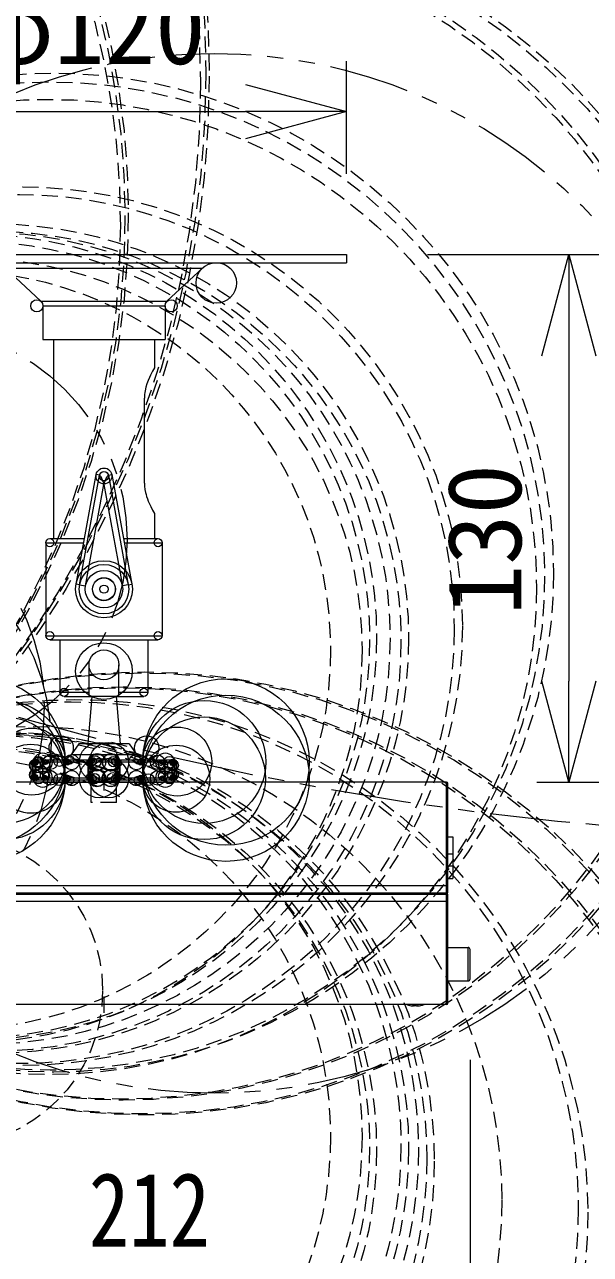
# Model space of a CAD drawing. Units: millimetres, scale not verified. Extents: x -63 to 108, y -56 to 175.
# Drawn here: x 10.92 to 24.91, y 12.55 to 42.96 of the extents above; entities that cross this region are included whole.
import ezdxf
from ezdxf.enums import TextEntityAlignment as Align

# ---------------------------------------------------------------- set-up
doc = ezdxf.new("R2010")
doc.units = ezdxf.units.MM
doc.header["$LTSCALE"] = 0.125
for name, pattern in [('USER1', [28.575, 19.05, -3.175, 3.175, -3.175]), ('USER2', [4.7625, 3.175, -1.5875]), ('USER3', [31.75, 15.875, -3.175, 3.175, -3.175, 3.175, -3.175])]:
    doc.linetypes.add(name, pattern=pattern)
for name, color, linetype, lineweight in [('0-0_0', 7, 'Continuous', 20), ('0-4_SUNPO', 7, 'Continuous', 20), ('0-5_GAIKEI', 1, 'USER2', 18)]:
    doc.layers.add(name, color=color, linetype=linetype, lineweight=lineweight)
doc.styles.add('ＭＳ ゴシック', font='')
doc.styles.get('ＭＳ ゴシック').set_extended_font_data('MS Gothic')

# ---------------------------------------------------------------- blocks, each defined once
blk = doc.blocks.new('_Open30')
at = {"layer": '0-0_0'}
blk.add_line((0, 0), (-1, 0), dxfattribs=at)
blk.add_lwpolyline([(-1, 0.26795), (0, 0), (-1, -0.26795)], dxfattribs=at)
blk = doc.blocks.new('D2')
at = {"layer": '0-4_SUNPO'}
for p, q in [((87.0745, 78.857), (87.0745, 71.8118)), ((65.922, 78.0453), (65.922, 71.8118)), ((68.422, 73.0618), (84.5745, 73.0618))]:
    blk.add_line(p, q, dxfattribs=at)
at = {"layer": '0-4_SUNPO', "xscale": 2.5, "yscale": 2.5, "rotation": 180}
blk.add_blockref('_Open30', (65.922, 73.0618), dxfattribs=at)
at = {"layer": '0-4_SUNPO', "xscale": 2.5, "yscale": 2.5}
blk.add_blockref('_Open30', (87.0745, 73.0618), dxfattribs=at)
at = {"layer": '0-4_SUNPO', "style": 'ＭＳ ゴシック', "width": 0.8}
blk.add_text('212', height=1.833, dxfattribs=at).set_placement((77.651, 73.6868), align=Align.BOTTOM_LEFT)
blk = doc.blocks.new('D4')
at = {"layer": '0-4_SUNPO'}
for p, q in [((86.0245, 98.772), (90.7671, 98.772)), ((89.5171, 96.272), (89.5171, 88.222)), ((88.7249, 85.722), (90.7671, 85.722))]:
    blk.add_line(p, q, dxfattribs=at)
at = {"layer": '0-4_SUNPO', "xscale": 2.5, "yscale": 2.5}
for p, rotation in [((89.5171, 98.772), 90), ((89.5171, 85.722), 270)]:
    blk.add_blockref('_Open30', p, dxfattribs=dict(at, rotation=rotation))
at = {"layer": '0-4_SUNPO', "style": 'ＭＳ ゴシック'}
blk.add_text('130', height=1.833, rotation=90, dxfattribs=at).set_placement((88.8921, 89.8519), align=Align.BOTTOM_LEFT)
blk = doc.blocks.new('D5')
at = {"layer": '0-4_SUNPO'}
for p, q in [((72.0245, 100.772), (72.0245, 103.5575)), ((84.0245, 100.772), (84.0245, 103.5575)), ((74.5245, 102.3075), (81.5245, 102.3075))]:
    blk.add_line(p, q, dxfattribs=at)
at = {"layer": '0-4_SUNPO', "xscale": 2.5, "yscale": 2.5, "rotation": 180}
blk.add_blockref('_Open30', (72.0245, 102.3075), dxfattribs=at)
at = {"layer": '0-4_SUNPO', "xscale": 2.5, "yscale": 2.5}
blk.add_blockref('_Open30', (84.0245, 102.3075), dxfattribs=at)
at = {"layer": '0-4_SUNPO', "style": 'ＭＳ ゴシック'}
blk.add_text('φ120', height=1.833, dxfattribs=at).set_placement((74.8995, 102.9325), align=Align.BOTTOM_LEFT)

msp = doc.modelspace()

# ---------------------------------------------------------------- linework, layer by layer
at = {"layer": '0-5_GAIKEI', "color": 7, "linetype": 'Continuous'}
for p, q in [((6.8823, 37.2721), (18.8823, 37.2721)), ((18.8823, 37.2721), (18.8823, 37.0721)), ((6.8823, 37.0721), (18.8823, 37.0721)), ((11.3253, 36.1166), (10.4475, 36.9374)), ((14.4393, 36.1166), (15.3171, 36.9374)), ((11.3729, 36.007), (11.3729, 35.1721)), ((14.3917, 36.007), (14.3917, 35.1721)), ((11.3729, 35.1721), (14.3917, 35.1721)), ((11.6323, 35.1721), (11.6323, 30.2471)), ((14.1323, 35.1721), (14.1323, 34.4721)), ((13.8823, 31.6221), (13.8823, 33.7221)), ((14.1323, 30.8721), (14.1323, 30.2471)), ((11.4448, 30.1471), (11.4448, 27.8471)), ((11.5448, 30.2471), (12.4016, 30.2471)), ((13.3631, 30.2471), (14.2198, 30.2471)), ((14.3198, 30.1471), (14.3198, 27.8471)), ((11.5448, 27.7471), (14.2198, 27.7471)), ((11.7948, 27.7471), (11.7948, 26.4471)), ((13.9698, 27.7471), (13.9698, 26.4471)), ((11.8948, 26.3471), (12.5671, 26.3471)), ((13.1976, 26.3471), (13.8698, 26.3471)), ((21.3523, 24.2221), (8.4998, 24.2221)), ((21.3823, 21.4871), (21.3823, 24.1921)), ((21.3823, 18.7521), (21.3823, 21.4571)), ((21.3523, 18.7221), (8.4998, 18.7221))]:
    msp.add_line(p, q, dxfattribs=at)
at = {"layer": '0-5_GAIKEI', "linetype": 'Continuous'}
for p, q in [((10.4475, 36.9374), (15.3171, 36.9374)), ((11.3253, 36.1166), (14.4393, 36.1166)), ((11.3729, 36.007), (14.3917, 36.007)), ((12.1973, 29.1215), (12.6892, 31.8322)), ((12.2802, 29.1064), (12.7721, 31.8171)), ((12.7721, 31.8171), (12.6892, 31.8322)), ((12.9925, 31.8171), (13.4845, 29.1064)), ((11.4448, 30.1471), (12.3834, 30.1471)), ((13.3812, 30.1471), (14.3198, 30.1471)), ((12.2802, 29.1064), (12.1973, 29.1215)), ((12.2802, 29.1064), (12.4272, 29.0797)), ((13.4845, 29.1064), (13.3374, 29.0797)), ((13.4845, 29.1064), (13.5674, 29.1215)), ((11.4448, 27.8471), (14.3198, 27.8471)), ((12.5123, 26.3471), (12.5123, 27.1271)), ((13.2523, 26.3471), (13.2523, 27.1271)), ((11.7948, 26.4471), (12.5123, 26.4471)), ((12.5823, 26.3397), (12.4823, 25.1721)), ((13.1823, 26.3397), (12.5823, 26.3397)), ((13.1823, 26.3397), (13.2823, 25.1721)), ((13.2523, 26.4471), (13.9698, 26.4471)), ((12.2573, 25.1721), (12.0717, 24.9022)), ((13.5073, 25.1721), (12.2573, 25.1721)), ((13.5073, 25.1721), (13.6929, 24.9022)), ((11.3685, 24.7221), (11.0823, 24.7221)), ((11.0823, 24.3221), (11.0823, 24.7221)), ((11.1201, 24.3221), (11.1201, 24.7221)), ((14.3461, 24.7721), (11.1323, 24.7721)), ((11.1347, 24.3221), (11.1347, 24.7221)), ((14.3961, 24.7221), (11.3685, 24.7221)), ((11.3685, 24.3221), (11.3685, 24.7221)), ((11.3767, 24.3221), (11.3767, 24.7221)), ((11.8958, 24.3221), (11.8958, 24.7221)), ((11.9246, 24.3221), (11.9246, 24.7221)), ((13.6929, 24.9022), (12.0717, 24.9022)), ((12.4891, 24.3221), (12.4891, 24.7221)), ((12.5152, 24.3221), (12.5152, 24.7221)), ((13.2494, 24.7221), (13.2494, 24.3221)), ((13.2755, 24.7221), (13.2755, 24.3221)), ((13.84, 24.3221), (13.84, 24.7221)), ((13.8688, 24.3221), (13.8688, 24.7221)), ((14.6323, 24.7721), (14.3461, 24.7721)), ((14.3879, 24.3221), (14.3879, 24.7221)), ((14.6823, 24.7221), (14.3961, 24.7221)), ((14.3961, 24.3221), (14.3961, 24.7221)), ((14.6299, 24.3221), (14.6299, 24.7221)), ((14.6445, 24.3221), (14.6445, 24.7221)), ((14.6823, 24.3221), (14.6823, 24.7221)), ((11.3685, 24.3221), (11.0823, 24.3221)), ((14.6323, 24.2721), (11.1323, 24.2721)), ((14.3961, 24.3221), (11.3685, 24.3221)), ((11.3823, 24.2721), (11.3823, 24.2221)), ((11.3823, 24.2221), (14.3823, 24.2221)), ((11.4172, 24.2722), (11.4185, 24.2721)), ((14.3823, 24.2721), (14.3823, 24.2221)), ((14.6823, 24.3221), (14.3961, 24.3221)), ((21.3523, 21.4871), (21.3523, 24.2221)), ((21.3823, 22.8721), (21.5093, 22.8721)), ((21.5093, 22.8721), (21.5093, 21.8421)), ((21.3823, 22.4521), (21.5073, 22.4521)), ((21.5073, 22.4521), (21.5073, 22.1521)), ((21.3823, 22.1521), (21.5073, 22.1521)), ((8.4998, 21.6721), (21.3523, 21.6721)), ((21.3823, 21.8421), (21.5093, 21.8421)), ((8.4998, 21.4871), (21.3823, 21.4871)), ((8.4998, 21.4571), (21.3823, 21.4571)), ((21.2324, 21.4571), (21.2311, 21.4871)), ((21.2823, 21.4571), (21.281, 21.4871)), ((21.3523, 18.7221), (21.3523, 21.4571)), ((21.3523, 21.2721), (8.4998, 21.2721)), ((21.3823, 20.1371), (21.8823, 20.1371)), ((21.8823, 19.3071), (21.8823, 20.1371)), ((21.9323, 19.3571), (21.9323, 20.0871)), ((21.3823, 19.3071), (21.8823, 19.3071)), ((20.4473, 18.7008), (20.4473, 18.7015)), ((20.5123, 18.6915), (20.527, 18.6902)), ((20.5523, 18.6915), (20.5523, 18.7015)), ((20.6123, 18.6915), (20.6123, 18.7015)), ((20.6523, 18.6915), (20.6376, 18.6902)), ((20.7173, 18.7008), (20.7173, 18.7015))]:
    msp.add_line(p, q, dxfattribs=at)
at = {"layer": '0-5_GAIKEI', "color": 9, "linetype": 'USER1'}
for p, q in [((12.8823, 24.4221), (12.8823, 24.0221)), ((12.8823, 18.9221), (12.8823, 18.5221))]:
    msp.add_line(p, q, dxfattribs=at)
at = {"layer": '0-5_GAIKEI'}
for p, q in [((12.5698, 23.7221), (12.5698, 24.2221)), ((13.1948, 23.7221), (13.1948, 24.2221)), ((13.1948, 23.7221), (12.5698, 23.7221))]:
    msp.add_line(p, q, dxfattribs=at)
at = {"layer": '0-5_GAIKEI', "color": 7, "linetype": 'Continuous'}
for points in [[(14.1323, 34.4721), (14.0841, 34.3887), (14.0321, 34.2896), (14.0042, 34.2306), (13.9717, 34.1544), (13.9418, 34.0721), (13.9174, 33.9894), (13.8985, 33.9028), (13.8915, 33.8584), (13.8865, 33.8133), (13.8834, 33.7678), (13.8823, 33.7221)], [(13.8823, 31.6221), (13.8855, 31.5417), (13.895, 31.4624), (13.91, 31.3852), (13.9223, 31.3364), (13.9364, 31.2889), (13.9558, 31.2317), (13.9769, 31.1771), (14.0145, 31.0913), (14.0397, 31.0395), (14.0861, 30.952), (14.1323, 30.8721)]]:
    msp.add_lwpolyline(points, dxfattribs=at)
at = {"layer": '0-5_GAIKEI', "linetype": 'Continuous'}
for points in [[(12.8823, 31.5874), (12.875, 31.6178), (12.856, 31.6783), (12.8308, 31.7357), (12.8091, 31.7735), (12.7879, 31.8041), (12.7768, 31.8163), (12.7744, 31.8177), (12.7734, 31.8178), (12.7721, 31.8171)], [(12.8823, 31.5874), (12.8897, 31.6178), (12.9086, 31.6783), (12.9339, 31.7357), (12.9555, 31.7735), (12.9768, 31.8041), (12.9878, 31.8163), (12.9903, 31.8177), (12.9912, 31.8178), (12.9925, 31.8171)], [(12.9925, 31.8171), (13.0754, 31.8322), (13.5674, 29.1215)], [(12.4272, 29.0797), (12.8823, 31.5874), (13.3374, 29.0797)], [(20.5523, 18.6915), (20.5523, 18.6913), (20.5521, 18.691), (20.5517, 18.6908), (20.5509, 18.6905), (20.5486, 18.6901), (20.5434, 18.6898), (20.5217, 18.6906), (20.5123, 18.6915)], [(20.6123, 18.6915), (20.6124, 18.6913), (20.6126, 18.691), (20.6129, 18.6908), (20.6137, 18.6905), (20.616, 18.6901), (20.6212, 18.6898), (20.643, 18.6906), (20.6523, 18.6915)]]:
    msp.add_lwpolyline(points, dxfattribs=at)
at = {"layer": '0-5_GAIKEI', "linetype": 'USER3'}
for centre, radius in [((31.8737, 98.9379), 76.0771), ((15.6026, 29.3903), 12.8587), ((8.1984, 30.2212), 5.255), ((5.949, 26.0999), 5.4547), ((6.1185, 25.1828), 5.4547)]:
    msp.add_circle(centre, radius, dxfattribs=at)
at = {"layer": '0-5_GAIKEI'}
for centre, radius in [((-9.1846, 41.7682), 24.5872), ((-8.9487, 41.6869), 24.4343), ((-9.0297, 41.5319), 24.2974), ((-6.9898, 38.2443), 20.4739), ((-6.9777, 38.1845), 20.3791), ((-6.8557, 37.9907), 20.1426), ((13.8727, 30.9335), 14.9398), ((13.8234, 30.8856), 14.8664), ((13.3552, 30.9487), 14.5879), ((13.3061, 30.9012), 14.515), ((11.6406, 29.4072), 12.3535), ((11.5543, 29.3215), 12.2214), ((11.515, 29.0508), 12.0606), ((10.8765, 28.0819), 10.8662), ((10.7945, 28.0108), 10.7476), ((10.1548, 27.7765), 10.2578), ((9.6597, 27.8148), 9.9615), ((9.9111, 27.7838), 10.044), ((10.0799, 27.7087), 10.1454), ((9.5945, 27.7461), 9.8548), ((9.5641, 27.4852), 9.6989), ((9.0849, 27.4873), 9.3969), ((13.8727, 12.0108), 14.9398), ((13.8234, 12.0587), 14.8664), ((13.3552, 11.9956), 14.5879), ((13.3061, 12.0431), 14.515), ((12.165, 13.5883), 12.6782), ((12.0685, 13.6728), 12.5398), ((10.998, 13.8862), 11.7189), ((10.4617, 14.8515), 10.5879), ((10.1548, 15.1677), 10.2578), ((10.3878, 14.923), 10.4747), ((10.0799, 15.2356), 10.1454), ((10.321, 15.1367), 10.3369), ((9.6597, 15.1295), 9.9615), ((9.5945, 15.1982), 9.8548), ((9.5641, 15.4591), 9.6989), ((9.0849, 15.457), 9.3969), ((8.9926, 19.0709), 3.8571)]:
    msp.add_circle(centre, radius, dxfattribs=at)
at = {"layer": '0-5_GAIKEI', "color": 7, "linetype": 'Continuous'}
for centre, radius in [((15.6586, 36.5721), 0.5), ((11.2229, 36.007), 0.15), ((14.5417, 36.007), 0.15), ((11.5448, 30.1471), 0.1), ((14.2198, 30.1471), 0.1), ((11.5448, 27.8471), 0.1), ((14.2198, 27.8471), 0.1), ((11.8948, 26.4471), 0.1), ((13.8698, 26.4471), 0.1)]:
    msp.add_circle(centre, radius, dxfattribs=at)
at = {"layer": '0-5_GAIKEI', "linetype": 'Continuous'}
for centre, radius in [((12.8823, 31.7971), 0.1962), ((12.8823, 31.7924), 0.1129), ((12.8823, 28.9971), 0.705), ((12.8823, 28.9971), 0.612), ((12.8823, 28.9971), 0.4626), ((12.8823, 28.9971), 0.285), ((12.8823, 28.9971), 0.28), ((12.8823, 28.9971), 0.1), ((12.8823, 26.9721), 0.7), ((12.8823, 26.9721), 0.7), ((12.8823, 27.1271), 0.37), ((9.8673, 24.7215), 2.0573), ((15.8974, 24.7215), 2.0573), ((9.8673, 24.3228), 2.0573), ((10.408, 24.7242), 1.5166), ((15.8974, 24.3228), 2.0573), ((15.3617, 24.7241), 1.5216), ((10.4029, 24.3202), 1.5216), ((11.096, 24.7351), 0.8285), ((15.3566, 24.3201), 1.5166), ((14.6928, 24.7345), 0.8526), ((11.8245, 25.0721), 0.3), ((13.9401, 25.0721), 0.3), ((11.0719, 24.3097), 0.8526), ((11.3673, 24.7149), 0.2327), ((12.7605, 24.7184), 0.4889), ((13.0042, 24.7184), 0.4889), ((14.6687, 24.3092), 0.8285), ((14.3973, 24.7149), 0.2327), ((11.1751, 24.6394), 0.1329), ((11.1323, 24.7221), 0.05), ((11.1736, 24.7042), 0.068), ((11.1685, 24.7226), 0.0495), ((11.2641, 24.7159), 0.1441), ((11.1698, 24.7228), 0.0495), ((11.1649, 24.7237), 0.0446), ((11.168, 24.7281), 0.0439), ((11.2509, 24.7201), 0.1162), ((11.1981, 24.7237), 0.0632), ((11.1924, 24.7259), 0.0572), ((11.1796, 24.7335), 0.0423), ((11.1719, 24.7417), 0.0311), ((11.1691, 24.7441), 0.0279), ((11.1679, 24.751), 0.021), ((11.4245, 24.6631), 0.1092), ((11.4185, 24.7221), 0.05), ((11.5556, 24.7154), 0.179), ((11.4362, 24.7229), 0.0594), ((11.4325, 24.7229), 0.0557), ((11.4187, 24.7305), 0.0416), ((11.4281, 24.7249), 0.0509), ((11.4206, 24.7318), 0.0408), ((11.4172, 24.7411), 0.0308), ((11.7803, 24.7578), 0.1438), ((11.9265, 24.7327), 0.0395), ((12.0828, 24.7183), 0.187), ((11.973, 24.7239), 0.077), ((11.9685, 24.7253), 0.0724), ((11.9101, 24.7681), 0.0138), ((11.9516, 24.7314), 0.0544), ((11.936, 24.7407), 0.0362), ((11.9273, 24.7489), 0.0243), ((11.9225, 24.7578), 0.0142), ((11.9165, 24.7696), 0.00717), ((12.0285, 24.7736), 0.1049), ((12.7605, 24.3259), 0.4889), ((12.5303, 24.6948), 0.0775), ((12.7058, 24.7151), 0.2167), ((12.5506, 24.7234), 0.0613), ((12.5363, 24.7307), 0.0453), ((12.5256, 24.7402), 0.0319), ((12.5283, 24.739), 0.0338), ((12.5242, 24.7486), 0.0234), ((12.7214, 24.7238), 0.2062), ((13.0042, 24.3259), 0.4889), ((12.6614, 24.73), 0.1458), ((12.6072, 24.7392), 0.0909), ((12.582, 24.7451), 0.065), ((12.5294, 24.7605), 0.0123), ((12.561, 24.7511), 0.0432), ((12.5434, 24.7576), 0.0244), ((12.5337, 24.763), 0.0133), ((12.5262, 24.7674), 0.00469), ((12.527, 24.7672), 0.00536), ((12.5255, 24.7685), 0.00339), ((13.0589, 24.7151), 0.2167), ((13.0477, 24.724), 0.2017), ((13.1204, 24.7326), 0.1285), ((13.1635, 24.7405), 0.0846), ((13.2136, 24.7233), 0.0618), ((13.2001, 24.7499), 0.0468), ((13.2343, 24.6948), 0.0775), ((13.2269, 24.7297), 0.047), ((13.2377, 24.7294), 0.0428), ((13.2206, 24.7573), 0.025), ((13.2361, 24.7385), 0.0343), ((13.2404, 24.7484), 0.0235), ((13.2352, 24.7605), 0.0123), ((13.2375, 24.7658), 0.00653), ((13.2376, 24.7672), 0.00536), ((13.2391, 24.7684), 0.00347), ((13.6818, 24.7183), 0.187), ((13.7361, 24.7736), 0.1049), ((13.7917, 24.7239), 0.077), ((13.8026, 24.7271), 0.0657), ((13.8217, 24.736), 0.0446), ((13.8381, 24.7327), 0.0395), ((13.8323, 24.7437), 0.0315), ((13.8377, 24.7495), 0.0236), ((13.8421, 24.7578), 0.0142), ((13.9843, 24.7578), 0.1438), ((13.8545, 24.7681), 0.0138), ((13.848, 24.7696), 0.00704), ((14.209, 24.7154), 0.179), ((14.3401, 24.6631), 0.1092), ((14.3352, 24.7236), 0.0526), ((14.3441, 24.7117), 0.0604), ((14.3362, 24.7247), 0.0513), ((14.3461, 24.7221), 0.05), ((14.3441, 24.7319), 0.0406), ((14.3475, 24.7416), 0.0303), ((14.5006, 24.7159), 0.1441), ((14.5895, 24.6394), 0.1329), ((14.5672, 24.7237), 0.0626), ((14.5705, 24.7252), 0.059), ((14.5939, 24.6999), 0.0722), ((14.591, 24.7042), 0.068), ((14.5907, 24.7227), 0.0537), ((14.5845, 24.733), 0.043), ((14.5948, 24.7226), 0.0496), ((14.5942, 24.7346), 0.0375), ((14.5974, 24.7319), 0.0401), ((14.5926, 24.7415), 0.0313), ((14.5967, 24.7509), 0.0211), ((14.6323, 24.7221), 0.05), ((11.1751, 24.4049), 0.1329), ((11.1323, 24.3221), 0.05), ((11.1707, 24.3444), 0.0722), ((11.1736, 24.34), 0.068), ((11.2641, 24.3284), 0.1441), ((11.1739, 24.3216), 0.0537), ((11.1699, 24.3216), 0.0496), ((11.1672, 24.3124), 0.0401), ((11.1704, 24.3097), 0.0375), ((11.3673, 24.3294), 0.2327), ((11.1974, 24.3206), 0.0626), ((11.1941, 24.3191), 0.059), ((11.1802, 24.3112), 0.043), ((11.172, 24.3028), 0.0313), ((11.4245, 24.3812), 0.1092), ((11.4206, 24.3325), 0.0604), ((11.4185, 24.3221), 0.05), ((11.5556, 24.3288), 0.179), ((11.4294, 24.3207), 0.0526), ((11.4284, 24.3195), 0.0513), ((11.4206, 24.3124), 0.0406), ((11.4171, 24.3027), 0.0303), ((11.7803, 24.2865), 0.1438), ((11.9265, 24.3115), 0.0395), ((12.0828, 24.326), 0.187), ((11.973, 24.3204), 0.077), ((11.9621, 24.3172), 0.0657), ((11.943, 24.3083), 0.0446), ((12.0285, 24.2707), 0.1049), ((12.5303, 24.3495), 0.0775), ((12.5269, 24.3149), 0.0428), ((12.7058, 24.3292), 0.2167), ((12.5511, 24.321), 0.0618), ((12.5377, 24.3145), 0.047), ((12.5285, 24.3058), 0.0343), ((12.7169, 24.3203), 0.2017), ((12.6442, 24.3117), 0.1285), ((12.6011, 24.3037), 0.0846), ((12.5645, 24.2944), 0.0468), ((13.0432, 24.3204), 0.2062), ((13.0589, 24.3292), 0.2167), ((13.1033, 24.3143), 0.1458), ((13.1574, 24.305), 0.0909), ((13.1826, 24.2992), 0.065), ((13.2141, 24.3209), 0.0613), ((13.2343, 24.3495), 0.0775), ((13.2036, 24.2932), 0.0432), ((13.2283, 24.3135), 0.0453), ((13.2364, 24.3053), 0.0338), ((13.239, 24.3041), 0.0319), ((13.6818, 24.326), 0.187), ((13.7361, 24.2707), 0.1049), ((13.7917, 24.3204), 0.077), ((13.7961, 24.319), 0.0724), ((13.813, 24.3129), 0.0544), ((13.8286, 24.3036), 0.0362), ((13.8381, 24.3115), 0.0395), ((13.9843, 24.2865), 0.1438), ((14.209, 24.3288), 0.179), ((14.3973, 24.3294), 0.2327), ((14.3401, 24.3812), 0.1092), ((14.3284, 24.3213), 0.0594), ((14.3322, 24.3214), 0.0557), ((14.3366, 24.3193), 0.0509), ((14.3461, 24.3221), 0.05), ((14.344, 24.3125), 0.0408), ((14.3459, 24.3138), 0.0416), ((14.3474, 24.3031), 0.0308), ((14.5006, 24.3284), 0.1441), ((14.5137, 24.3242), 0.1162), ((14.5895, 24.4049), 0.1329), ((14.5666, 24.3206), 0.0632), ((14.5722, 24.3184), 0.0572), ((14.591, 24.34), 0.068), ((14.585, 24.3108), 0.0423), ((14.5948, 24.3215), 0.0495), ((14.5962, 24.3217), 0.0495), ((14.5966, 24.3162), 0.0439), ((14.5997, 24.3206), 0.0446), ((14.5927, 24.3026), 0.0311), ((14.6323, 24.3221), 0.05), ((11.168, 24.2934), 0.0211), ((11.9101, 24.2762), 0.0138), ((11.9323, 24.3005), 0.0315), ((11.927, 24.2948), 0.0236), ((11.9225, 24.2865), 0.0142), ((11.9166, 24.2747), 0.00704), ((12.5243, 24.2958), 0.0235), ((12.5294, 24.2838), 0.0123), ((12.544, 24.287), 0.025), ((12.5271, 24.2785), 0.00653), ((12.527, 24.2771), 0.00536), ((12.5256, 24.2758), 0.00347), ((13.2212, 24.2867), 0.0244), ((13.2404, 24.2957), 0.0234), ((13.2309, 24.2812), 0.0133), ((13.2352, 24.2838), 0.0123), ((13.2376, 24.2771), 0.00536), ((13.2384, 24.2769), 0.00469), ((13.2391, 24.2758), 0.00339), ((13.8373, 24.2954), 0.0243), ((13.8421, 24.2865), 0.0142), ((13.8545, 24.2762), 0.0138), ((13.8481, 24.2747), 0.00717), ((14.5955, 24.3002), 0.0279), ((14.5967, 24.2933), 0.021)]:
    msp.add_circle(centre, radius, dxfattribs=at)
at = {"layer": '0-5_GAIKEI', "color": 7, "linetype": 'Continuous'}
for centre, start, end in [((21.3523, 24.1921), 0, 90), ((21.3523, 18.7521), 270, 0)]:
    msp.add_arc(centre, 0.03, start, end, dxfattribs=at)
at = {"layer": '0-5_GAIKEI', "linetype": 'Continuous'}
for centre, radius, start, end in [((21.8823, 20.0871), 0.05, 0, 90), ((21.8823, 19.3571), 0.05, 270, 0), ((20.5823, 19.3621), 0.6749, 251.46794, 258.46233), ((20.5823, 19.3621), 0.6743, 258.45041, 264.04101), ((20.5823, 19.3621), 0.6743, 258.45065, 264.04084), ((20.542, 18.744), 0.0543, 267.58095, 279.05344), ((20.5823, 19.3619), 0.6612, 267.39957, 272.60043), ((20.6226, 18.744), 0.0543, 260.94376, 272.42637), ((20.5823, 19.3621), 0.6743, 275.95899, 281.54958), ((20.5823, 19.3621), 0.6749, 281.53767, 288.53206)]:
    msp.add_arc(centre, radius, start, end, dxfattribs=at)
for centre, major_axis, start_param, end_param in [((21.3523, 21.6708), (0.03, 0), 0, 1.5707963), ((21.3523, 21.2735), (-0.03, 0), 1.5707963, 3.1415927)]:
    msp.add_ellipse(centre, major_axis=major_axis, ratio=0.043619, start_param=start_param, end_param=end_param, dxfattribs=at)

# ---------------------------------------------------------------- block references
at = {"layer": '0-4_SUNPO'}
for name in ['D5', 'D4', 'D2']:
    msp.add_blockref(name, (-65.1422, -61.4999), dxfattribs=at)

doc.saveas('drawing.dxf')
